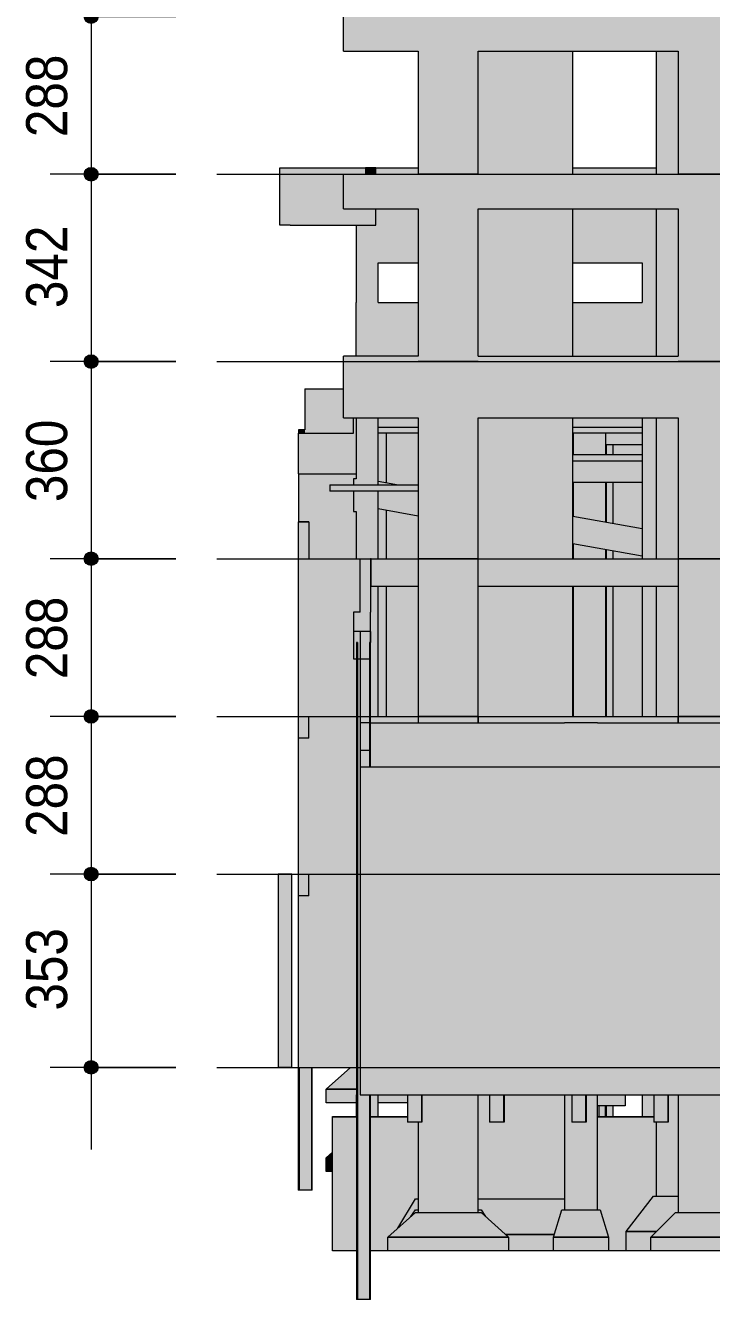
# Model space of a CAD drawing. Header units: centimetres. Extents: x -1475 to 26323, y -1238 to 84208.
# Drawn here: x 12806 to 14059, y 73200 to 75527 of the extents above; entities that cross this region are included whole.
import ezdxf

# ---------------------------------------------------------------- set-up
doc = ezdxf.new("R2010")
doc.units = ezdxf.units.CM
doc.linetypes.add('Centro', pattern=[3.175, 0.635, -0.47625, 1.5875, -0.47625])
for name, color, linetype, lineweight in [('A-ANNO-DIMS', 7, 'Continuous', 9), ('A-ANNO-DIMS-500', 7, 'Continuous', 9), ('A-FLOR', 7, 'Continuous', 9), ('A-FLOR-LEVL', 7, 'Continuous', 9), ('A-WALL', 7, 'Continuous', 9), ('S-BEAM', 7, 'Continuous', 9), ('S-COLS', 7, 'Continuous', 9), ('S-FNDN', 7, 'Continuous', 9)]:
    doc.layers.add(name, color=color, linetype=linetype, lineweight=lineweight)
doc.styles.add('Fira Sans_5', font='', dxfattribs={"width": 0.9, "height": 75})
doc.styles.get('Fira Sans_5').set_extended_font_data('Fira Sans')
doc.dimstyles.new('PED_R80_1_5mm_ACIMA_As_ESQ__R00_6', dxfattribs={"dimscale": 30.48, "dimtxt": 102.298456, "dimasz": 3.28084, "dimexe": 2.46063, "dimexo": 2.46063, "dimgap": 0.492126, "dimtad": 1, "dimdec": 1, "dimrnd": 0.5, "dimdsep": 46, "dimtxsty": 'Fira Sans_5', "dimblk1": 'DOTSMALL', "dimblk2": 'DOTSMALL', "dimsah": 1, "dimcen": 0.09, "dimdle": 4.92126, "dimazin": 0, "dimtfac": 1, "dimtdec": 4, "dimtix": 1, "dimtmove": 0, "dimatfit": 3, "dimfxl": 1, "dimtvp": 1, "dimtolj": 1, "dimtzin": 0, "dimarcsym": 2})

# ---------------------------------------------------------------- blocks, each defined once
blk = doc.blocks.new('PED_SAPATA_RET_R00_2019 - 240 180 39 120 75 30-3265516-CT301 - CORTE ESQ_ DSUP')
at = {"layer": 'S-FNDN', "true_color": 0xc0c0c0}
h = blk.add_hatch(color=9, dxfattribs=at)
h.paths.add_polyline_path([(-1169.6, 73351.5), (-1161.2, 73359), (-1156.2, 73359), (-1156.2, 73364), (-1161.2, 73364), (-1164.6, 73359)], flags=0)
h.paths.add_polyline_path([(-1032.9, 73351.5), (-1041.2, 73364), (-1046.2, 73363.5), (-1046.2, 73359), (-1041.2, 73359)], flags=0)
at = {"layer": 'S-FNDN'}
for p, q in [((-1169.6, 73351.5), (-1161.2, 73364)), ((-1161.2, 73364), (-1156.2, 73364)), ((-1046.2, 73364), (-1041.2, 73364)), ((-1041.2, 73364), (-1032.9, 73351.5))]:
    blk.add_line(p, q, dxfattribs=at)
blk = doc.blocks.new('PED_SAPATA_RET_R00_2019 - 230 150 130 50 70 25-3038521-CT301 - CORTE ESQ_ DSUP')
at = {"layer": 'S-FNDN', "true_color": 0xc0c0c0}
for points in [[(-1312.7, 73459), (-1312.7, 73469.4), (-1324.3, 73459)], [(-1324.3, 73434), (-1312.7, 73434), (-1312.7, 73459), (-1324.3, 73459)]]:
    blk.add_hatch(color=9, dxfattribs=at).paths.add_polyline_path(points, flags=0)
at = {"layer": 'S-FNDN'}
for p, q in [((-1324.3, 73459), (-1312.7, 73469.4)), ((-1312.7, 73459), (-1324.3, 73459)), ((-1324.3, 73459), (-1312.7, 73459)), ((-1324.3, 73434), (-1324.3, 73459)), ((-1312.7, 73434), (-1324.3, 73434))]:
    blk.add_line(p, q, dxfattribs=at)
blk = doc.blocks.new('Estaca W Gerdau - W250X73-3554955-CT301 - CORTE ESQ_ DSUP')
at = {"layer": 'S-FNDN', "true_color": 0xacb7d2}
for points in [[(-1267.2, 73200), (-1267.2, 74400), (-1268.6, 74400), (-1268.6, 73200)], [(-1267, 73200), (-1265.9, 73200), (-1265.9, 74370), (-1267.2, 74370), (-1267.2, 73200)], [(-1265.9, 73200), (-1245.9, 73200), (-1245.9, 73574), (-1262.3, 73574), (-1262.3, 74370), (-1265.9, 74370), (-1265.9, 73289)], [(-1244.8, 73200), (-1244.7, 73200), (-1245, 73574), (-1245.9, 73574), (-1245.9, 73200), (-1245.3, 73200)]]:
    blk.add_hatch(color=9, dxfattribs=at).paths.add_polyline_path(points, flags=0)
h = blk.add_hatch(color=9, dxfattribs=at)
h.paths.add_polyline_path([(-1244.7, 73200), (-1243.2, 73200), (-1243.2, 73574), (-1244.7, 73574), (-1244.7, 73289)], flags=0)
h.paths.add_polyline_path([(-1243.2, 74172), (-1243.3, 74400), (-1244.7, 74400), (-1244.7, 74172), (-1243.3, 74172)], flags=0)
at = {"layer": 'S-FNDN'}
for p, q in [((-1268.6, 74400), (-1268.6, 73200)), ((-1267.2, 74400), (-1268.6, 74400)), ((-1267.2, 74400), (-1267.2, 73200)), ((-1244.7, 74400), (-1244.7, 74172)), ((-1243.2, 74400), (-1244.7, 74400)), ((-1243.2, 74172), (-1243.2, 74400)), ((-1244.7, 73574), (-1244.7, 73200)), ((-1243.2, 73200), (-1243.2, 73574)), ((-1267.2, 73200), (-1268.6, 73200)), ((-1265.9, 73200), (-1267.2, 73200)), ((-1245.9, 73200), (-1265.9, 73200)), ((-1244.7, 73200), (-1245.9, 73200)), ((-1243.2, 73200), (-1244.7, 73200))]:
    blk.add_line(p, q, dxfattribs=at)
blk = doc.blocks.new('Estaca W Gerdau - W250X73-3889854-CT301 - CORTE ESQ_ DSUP')
at = {"layer": 'S-FNDN', "true_color": 0xacb7d2}
for points in [[(-1373.7, 73400), (-1373.7, 73624), (-1374.7, 73624), (-1375.1, 73400)], [(-1373.7, 73400), (-1372.4, 73400), (-1372.6, 73624), (-1373.7, 73624), (-1373.7, 73489.9)], [(-1352.4, 73400), (-1352.4, 73624), (-1372.4, 73624), (-1372.4, 73400)], [(-1351.3, 73400), (-1351.1, 73400), (-1351.4, 73624), (-1352.4, 73624), (-1352.4, 73400), (-1351.8, 73400)], [(-1351.1, 73400), (-1349.7, 73400), (-1349.7, 73624), (-1351.1, 73624), (-1351.1, 73434)]]:
    blk.add_hatch(color=9, dxfattribs=at).paths.add_polyline_path(points, flags=0)
at = {"layer": 'S-FNDN'}
for p, q in [((-1375.1, 74426), (-1375.1, 73400)), ((-1373.7, 73624), (-1373.7, 73400)), ((-1351.1, 73624), (-1351.1, 73400)), ((-1349.7, 73400), (-1349.7, 73624)), ((-1373.7, 73400), (-1375.1, 73400)), ((-1372.4, 73400), (-1373.7, 73400)), ((-1352.4, 73400), (-1372.4, 73400)), ((-1351.1, 73400), (-1352.4, 73400)), ((-1349.7, 73400), (-1351.1, 73400))]:
    blk.add_line(p, q, dxfattribs=at)
blk = doc.blocks.new('Estaca W Gerdau - W250X73-3893006-CT301 - CORTE ESQ_ DSUP')
at = {"layer": 'S-FNDN', "true_color": 0xacb7d2}
h = blk.add_hatch(color=9, dxfattribs=at)
h.paths.add_polyline_path([(-826, 73534), (-800.6, 73534), (-800.6, 73554), (-826, 73554)], flags=0)
h.paths.add_polyline_path([(-800.6, 74265), (-800.6, 74503), (-813.1, 74503), (-813.1, 74265)], flags=0)
h.paths.add_polyline_path([(-813.1, 74553), (-800.6, 74553), (-800.6, 74567), (-813.1, 74569.2), (-813.1, 74557.4)], flags=0)
h.paths.add_polyline_path([(-800.6, 74617.8), (-800.6, 74693), (-813.1, 74693), (-813.1, 74620)], flags=0)
h.paths.add_polyline_path([(-813.1, 74743), (-800.6, 74743), (-800.6, 74761), (-813.1, 74761)], flags=0)
at = {"layer": 'S-FNDN'}
for p, q in [((-812.9, 74761), (-812.9, 74743)), ((-800.6, 74761), (-800.6, 74743)), ((-812.9, 74693), (-812.9, 74620)), ((-800.6, 74693), (-800.6, 74617.8)), ((-812.9, 74569.2), (-812.9, 74553)), ((-800.6, 74567), (-800.6, 74553)), ((-812.9, 74503), (-812.9, 74265)), ((-800.6, 74503), (-800.6, 74265)), ((-826, 73554), (-826, 73533.9)), ((-813.7, 73533.9), (-813.7, 73554)), ((-812.9, 73554), (-812.9, 73533.9)), ((-800.6, 73554), (-800.6, 73533.9))]:
    blk.add_line(p, q, dxfattribs=at)
blk = doc.blocks.new('Estaca W Gerdau - W250X73-V14-CT301 - CORTE ESQ_ DSUP')
at = {"layer": 'S-FNDN', "true_color": 0xacb7d2}
for points in [[(-725.8, 73524), (-700.4, 73524), (-700.4, 73574), (-725.8, 73574), (-725.8, 73533.9)], [(-699.5, 73524), (-699.5, 73574), (-700.4, 73574), (-700.4, 73524)]]:
    blk.add_hatch(color=9, dxfattribs=at).paths.add_polyline_path(points, flags=0)
at = {"layer": 'S-FNDN'}
for p, q in [((-725.8, 73574), (-725.8, 73524)), ((-700.4, 73574), (-700.4, 73524)), ((-700.4, 73574), (-700.4, 73524)), ((-699.5, 73574), (-699.5, 73524)), ((-699.5, 73524), (-699.5, 73574)), ((-700.4, 73524), (-725.8, 73524)), ((-699.5, 73524), (-700.4, 73524)), ((-700.4, 73524), (-700.4, 73524)), ((-699.5, 73524), (-699.5, 73524))]:
    blk.add_line(p, q, dxfattribs=at)
blk = doc.blocks.new('Estaca W Gerdau - W250X73-V12-CT301 - CORTE ESQ_ DSUP')
at = {"layer": 'S-FNDN', "true_color": 0xacb7d2}
for points in [[(-100.8, 73524), (-100.8, 73574), (-126.2, 73574), (-126.2, 73524)], [(-99.9, 73524), (-99.9, 73574), (-100.8, 73574), (-100.8, 73524)], [(-100.8, 73524), (-100.8, 73524), (-100.8, 73574)], [(-99.9, 73524), (-99.9, 73524), (-99.9, 73574)]]:
    blk.add_hatch(color=9, dxfattribs=at).paths.add_polyline_path(points, flags=0)
at = {"layer": 'S-FNDN'}
for p, q in [((-126.2, 73574), (-126.2, 73524)), ((-100.8, 73574), (-100.8, 73524)), ((-100.8, 73574), (-100.8, 73524)), ((-99.9, 73574), (-99.9, 73524)), ((-99.9, 73524), (-99.9, 73574)), ((-100.8, 73524), (-126.2, 73524)), ((-99.9, 73524), (-100.8, 73524)), ((-100.8, 73524), (-100.8, 73524)), ((-99.9, 73524), (-99.9, 73524))]:
    blk.add_line(p, q, dxfattribs=at)
blk = doc.blocks.new('Estaca W Gerdau - W250X73-V13-CT301 - CORTE ESQ_ DSUP')
at = {"layer": 'S-FNDN', "true_color": 0xacb7d2}
for points in [[(-561.2, 73524), (-550.5, 73524), (-550.5, 73574), (-575.9, 73574), (-575.9, 73524)], [(-549.6, 73524), (-549.6, 73574), (-550.5, 73574), (-550.5, 73524)], [(-550.5, 73524), (-550.5, 73524), (-550.5, 73574)]]:
    blk.add_hatch(color=9, dxfattribs=at).paths.add_polyline_path(points, flags=0)
at = {"layer": 'S-FNDN'}
for p, q in [((-575.9, 73574), (-575.9, 73524)), ((-550.5, 73574), (-550.5, 73524)), ((-550.5, 73574), (-550.5, 73524)), ((-549.6, 73574), (-549.6, 73524)), ((-549.6, 73524), (-549.6, 73574)), ((-550.5, 73524), (-575.9, 73524)), ((-549.6, 73524), (-550.5, 73524)), ((-550.5, 73524), (-550.5, 73524)), ((-549.6, 73524), (-549.6, 73524))]:
    blk.add_line(p, q, dxfattribs=at)
blk = doc.blocks.new('DIMBLOCK439-CT301 - CORTE ESQ_ DSUP')
at = {"layer": 'A-ANNO-DIMS-500', "true_color": 0x000032}
h = blk.add_hatch(color=178, dxfattribs=at)
edge = h.paths.add_edge_path(flags=0)
edge.add_arc((12926.4, 75543), 12.5, 0, 360)
h = blk.add_hatch(color=178, dxfattribs=at)
edge = h.paths.add_edge_path(flags=0)
edge.add_arc((12926.4, 75255), 12.5, 0, 360)
at = {"layer": 'A-ANNO-DIMS-500', "color": 178, "true_color": 0x000032}
for p, q in [((13080.8, 75543), (12851.4, 75543)), ((12926.4, 75543), (12926.4, 75255)), ((12926.4, 75543), (13080.8, 75543)), ((13080.8, 75255), (12851.4, 75255)), ((12926.4, 75255), (13080.8, 75255))]:
    blk.add_line(p, q, dxfattribs=at)
for centre in [(12926.4, 75543), (12926.4, 75255)]:
    blk.add_circle(centre, 12.5, dxfattribs=at)
at = {"layer": 'A-ANNO-DIMS-500', "color": 0, "insert": (12807.6, 75322.9), "char_height": 75, "width": 182.563, "attachment_point": 1, "rotation": 90, "line_spacing_factor": 1.049215, "style": 'Fira Sans_5'}
blk.add_mtext('288', dxfattribs=at)
blk = doc.blocks.new('_DotSmall')
at = {"color": 0, "linetype": 'ByBlock', "const_width": 0.5}
blk.add_lwpolyline([(-0.0625, 0, 1), (0.0625, 0, 1)], format="xyb", close=True, dxfattribs=at)
blk = doc.blocks.new('DIMBLOCK440-CT301 - CORTE ESQ_ DSUP')
at = {"layer": 'A-ANNO-DIMS-500', "true_color": 0x000032}
h = blk.add_hatch(color=178, dxfattribs=at)
edge = h.paths.add_edge_path(flags=0)
edge.add_arc((12926.4, 75255), 12.5, 0, 360)
h = blk.add_hatch(color=178, dxfattribs=at)
edge = h.paths.add_edge_path(flags=0)
edge.add_arc((12926.4, 74913), 12.5, 0, 360)
at = {"layer": 'A-ANNO-DIMS-500', "color": 178, "true_color": 0x000032}
for p, q in [((13080.8, 75255), (12851.4, 75255)), ((12926.4, 75255), (12926.4, 74913)), ((12926.4, 75255), (13080.8, 75255)), ((13080.8, 74913), (12851.4, 74913)), ((12926.4, 74913), (13080.8, 74913))]:
    blk.add_line(p, q, dxfattribs=at)
for centre in [(12926.4, 75255), (12926.4, 74913)]:
    blk.add_circle(centre, 12.5, dxfattribs=at)
at = {"layer": 'A-ANNO-DIMS-500', "color": 0, "insert": (12807.6, 75010.6), "char_height": 75, "width": 176.268, "attachment_point": 1, "rotation": 90, "line_spacing_factor": 1.049215, "style": 'Fira Sans_5'}
blk.add_mtext('342', dxfattribs=at)
blk = doc.blocks.new('DIMBLOCK441-CT301 - CORTE ESQ_ DSUP')
at = {"layer": 'A-ANNO-DIMS-500', "true_color": 0x000032}
h = blk.add_hatch(color=178, dxfattribs=at)
edge = h.paths.add_edge_path(flags=0)
edge.add_arc((12926.4, 74913), 12.5, 0, 360)
h = blk.add_hatch(color=178, dxfattribs=at)
edge = h.paths.add_edge_path(flags=0)
edge.add_arc((12926.4, 74553), 12.5, 0, 360)
at = {"layer": 'A-ANNO-DIMS-500', "color": 178, "true_color": 0x000032}
for p, q in [((13080.8, 74913), (12851.4, 74913)), ((12926.4, 74913), (12926.4, 74553)), ((12926.4, 74913), (13080.8, 74913)), ((13080.8, 74553), (12851.4, 74553)), ((12926.4, 74553), (13080.8, 74553))]:
    blk.add_line(p, q, dxfattribs=at)
for centre in [(12926.4, 74913), (12926.4, 74553)]:
    blk.add_circle(centre, 12.5, dxfattribs=at)
at = {"layer": 'A-ANNO-DIMS-500', "color": 0, "insert": (12807.6, 74656.3), "char_height": 75, "width": 184.137, "attachment_point": 1, "rotation": 90, "line_spacing_factor": 1.049215, "style": 'Fira Sans_5'}
blk.add_mtext('360', dxfattribs=at)
blk = doc.blocks.new('DIMBLOCK442-CT301 - CORTE ESQ_ DSUP')
at = {"layer": 'A-ANNO-DIMS-500', "true_color": 0x000032}
h = blk.add_hatch(color=178, dxfattribs=at)
edge = h.paths.add_edge_path(flags=0)
edge.add_arc((12926.4, 74553), 12.5, 0, 360)
h = blk.add_hatch(color=178, dxfattribs=at)
edge = h.paths.add_edge_path(flags=0)
edge.add_arc((12926.4, 74265), 12.5, 0, 360)
at = {"layer": 'A-ANNO-DIMS-500', "color": 178, "true_color": 0x000032}
for p, q in [((13080.8, 74553), (12851.4, 74553)), ((12926.4, 74553), (12926.4, 74265)), ((12926.4, 74553), (13080.8, 74553)), ((13080.8, 74265), (12851.4, 74265)), ((12926.4, 74265), (13080.8, 74265))]:
    blk.add_line(p, q, dxfattribs=at)
for centre in [(12926.4, 74553), (12926.4, 74265)]:
    blk.add_circle(centre, 12.5, dxfattribs=at)
at = {"layer": 'A-ANNO-DIMS-500', "color": 0, "insert": (12807.6, 74332.9), "char_height": 75, "width": 182.563, "attachment_point": 1, "rotation": 90, "line_spacing_factor": 1.049215, "style": 'Fira Sans_5'}
blk.add_mtext('288', dxfattribs=at)
blk = doc.blocks.new('DIMBLOCK443-CT301 - CORTE ESQ_ DSUP')
at = {"layer": 'A-ANNO-DIMS-500', "true_color": 0x000032}
h = blk.add_hatch(color=178, dxfattribs=at)
edge = h.paths.add_edge_path(flags=0)
edge.add_arc((12926.4, 74265), 12.5, 0, 360)
h = blk.add_hatch(color=178, dxfattribs=at)
edge = h.paths.add_edge_path(flags=0)
edge.add_arc((12926.4, 73977), 12.5, 0, 360)
at = {"layer": 'A-ANNO-DIMS-500', "color": 178, "true_color": 0x000032}
for p, q in [((13080.8, 74265), (12851.4, 74265)), ((12926.4, 74265), (12926.4, 73977)), ((12926.4, 74265), (13080.8, 74265)), ((13080.8, 73977), (12851.4, 73977)), ((12926.4, 73977), (13080.8, 73977))]:
    blk.add_line(p, q, dxfattribs=at)
for centre in [(12926.4, 74265), (12926.4, 73977)]:
    blk.add_circle(centre, 12.5, dxfattribs=at)
at = {"layer": 'A-ANNO-DIMS-500', "color": 0, "insert": (12807.6, 74044.9), "char_height": 75, "width": 182.563, "attachment_point": 1, "rotation": 90, "line_spacing_factor": 1.049215, "style": 'Fira Sans_5'}
blk.add_mtext('288', dxfattribs=at)
blk = doc.blocks.new('DIMBLOCK444-CT301 - CORTE ESQ_ DSUP')
at = {"layer": 'A-ANNO-DIMS-500', "true_color": 0x000032}
h = blk.add_hatch(color=178, dxfattribs=at)
edge = h.paths.add_edge_path(flags=0)
edge.add_arc((12926.4, 73977), 12.5, 0, 360)
h = blk.add_hatch(color=178, dxfattribs=at)
edge = h.paths.add_edge_path(flags=0)
edge.add_arc((12926.4, 73624), 12.5, 0, 360)
at = {"layer": 'A-ANNO-DIMS-500', "color": 178, "true_color": 0x000032}
for p, q in [((13080.8, 73977), (12851.4, 73977)), ((12926.4, 73977), (12926.4, 73474)), ((12926.4, 73977), (13080.8, 73977)), ((13080.8, 73624), (12851.4, 73624)), ((12926.4, 73624), (13080.8, 73624))]:
    blk.add_line(p, q, dxfattribs=at)
for centre in [(12926.4, 73977), (12926.4, 73624)]:
    blk.add_circle(centre, 12.5, dxfattribs=at)
at = {"layer": 'A-ANNO-DIMS-500', "color": 0, "insert": (12807.6, 73727.7), "char_height": 75, "width": 174.694, "attachment_point": 1, "rotation": 90, "line_spacing_factor": 1.049215, "style": 'Fira Sans_5'}
blk.add_mtext('353', dxfattribs=at)

msp = doc.modelspace()

# ---------------------------------------------------------------- hatches: boundary and pattern name
at = {"layer": 'A-FLOR', "true_color": 0xc0c0c0}
for points in [[(13806, 74731), (13932.5, 74731), (13932.5, 74743), (13806, 74743), (13806, 74733.33)], [(13405.5, 74676), (13523.5, 74676), (13523.5, 74688), (13362.5, 74688), (13362.5, 74676), (13381.72, 74676)]]:
    msp.add_hatch(color=9, dxfattribs=at).paths.add_polyline_path(points, flags=0)
at = {"layer": 'A-WALL', "true_color": 0xc0c0c0}
h = msp.add_hatch(color=9, dxfattribs=at)
h.paths.add_polyline_path([(13465.5, 74265), (13523.5, 74265), (13523.5, 74503), (13465.5, 74503), (13465.5, 74338.78)], flags=0)
h.paths.add_polyline_path([(13523.5, 74553), (13523.5, 74630.75), (13465.5, 74641.15), (13465.5, 74553)], flags=0)
h.paths.add_polyline_path([(13523.5, 74688), (13523.5, 74783), (13465.5, 74783), (13465.5, 74691.95), (13487.52, 74688)], flags=0)
h = msp.add_hatch(color=9, dxfattribs=at)
h.paths.add_polyline_path([(14118.5, 74265), (14126, 74265), (14126, 74266.5), (14153.77, 74272.06), (14153.77, 74503), (14118.5, 74503), (14118.5, 74408.5)], flags=0)
h.paths.add_polyline_path([(13932.5, 74265), (13932.5, 74503), (13879.17, 74503), (13879.17, 74265), (13909.41, 74265)], flags=0)
h.paths.add_polyline_path([(13806, 74265), (13806.61, 74265), (13806.61, 74503), (13806, 74503), (13806, 74267.97)], flags=0)
h.paths.add_polyline_path([(14179.17, 74277.14), (14218.5, 74285), (14218.5, 74503), (14179.17, 74503), (14179.17, 74286.5)], flags=0)
h.paths.add_polyline_path([(13909.41, 74553), (13932.5, 74553), (13932.5, 74557.42), (13879.17, 74566.98), (13879.17, 74553)], flags=0)
h.paths.add_polyline_path([(13806, 74553), (13806.61, 74553), (13806.61, 74579.99), (13806, 74580.1), (13806, 74553.51)], flags=0)
h.paths.add_polyline_path([(14218.5, 74556.93), (14218.5, 74761), (14179.17, 74761), (14179.17, 74563.99), (14191.7, 74561.74)], flags=0)
h.paths.add_polyline_path([(14153.77, 74568.54), (14153.77, 74761), (14118.5, 74761), (14118.5, 74574.86)], flags=0)
h.paths.add_polyline_path([(13932.5, 74608.21), (13932.5, 74693), (13879.17, 74693), (13879.17, 74617.78), (13909.41, 74612.36)], flags=0)
h.paths.add_polyline_path([(13806.61, 74630.79), (13806.61, 74693), (13806, 74693), (13806, 74630.9)], flags=0)
h.paths.add_polyline_path([(13879.17, 74743), (13932.5, 74743), (13932.5, 74761), (13879.17, 74761)], flags=0)
h.paths.add_polyline_path([(13806.61, 74743), (13806.61, 74761), (13806, 74761), (13806, 74743)], flags=0)
for points in [[(13307.31, 74553), (13323.82, 74553), (13323.82, 74620), (13304.82, 74620), (13304.82, 74553)], [(13307.31, 73624), (13323.82, 73624), (13323.82, 74455), (13304.82, 74455), (13305.07, 73624)], [(13344.82, 73624), (13411.12, 73624), (13411.12, 74370), (13405.55, 74370), (13405.55, 74455), (13323.82, 74455), (13323.82, 73624)], [(13417.5, 74172), (13435.1, 74172), (13435.1, 74400), (13436.5, 74400), (13436.5, 74420), (13417.5, 74420), (13417.5, 74224.77)], [(13417.5, 73624), (14093.76, 73624), (14093.76, 73977), (14118.76, 73977), (14118.76, 73624), (14721.25, 73624), (14721.25, 74172), (13417.5, 74172), (13417.5, 73673.6)]]:
    msp.add_hatch(color=9, dxfattribs=at).paths.add_polyline_path(points, flags=0)
at = {"layer": 'S-BEAM', "true_color": 0xc0c0c0}
for points in [[(13387.5, 75480.01), (13523.5, 75480.01), (13523.5, 75543.01), (13387.5, 75543.01)], [(13958.5, 75480.01), (13998.5, 75480.01), (13998.5, 75543.01), (13633.5, 75543.01), (13633.5, 75480.01), (13909.41, 75480.01)], [(13289.97, 75162.01), (13289.97, 75267), (13270.97, 75267), (13270.97, 75162.01)], [(13427.5, 75162.01), (13446.5, 75162.01), (13446.5, 75192), (13387.5, 75192), (13387.5, 75255.01), (13427.5, 75255.01), (13427.5, 75267), (13289.97, 75267), (13289.97, 75162.01), (13410.5, 75162.01)], [(13523.5, 75192), (13523.5, 75255.01), (13387.5, 75255.01), (13387.5, 75192), (13450.5, 75192)], [(13427.5, 75255.01), (13446.5, 75255.01), (13446.5, 75267), (13427.5, 75267)], [(13664.3, 75192), (13998.5, 75192), (13998.5, 75255.01), (13633.5, 75255.01), (13633.5, 75192)], [(13523.5, 74810), (13523.5, 74923), (13387.5, 74923), (13387.5, 74810), (13523.19, 74810)], [(13958.5, 74810), (13998.5, 74810), (13998.5, 74923), (13633.5, 74923), (13633.5, 74810), (13909.41, 74810)], [(13316.82, 74782), (13405.5, 74782), (13405.5, 74810), (13387.5, 74810), (13387.5, 74863), (13316.82, 74863), (13316.82, 74788)], [(13450.5, 74793), (13523.5, 74793), (13523.19, 74810), (13450.5, 74810), (13450.5, 74808)], [(13932.5, 74793), (13932.5, 74810), (13806, 74810), (13806, 74793), (13909.41, 74793)], [(13316.82, 74782), (13316.82, 74788), (13304.82, 74788), (13304.82, 74782), (13315.87, 74782)], [(13304.82, 74708), (13405.5, 74708), (13405.5, 74782), (13304.82, 74782)], [(13909.41, 74693), (13932.5, 74693), (13932.5, 74731), (13806, 74731), (13806, 74693)], [(13323.82, 74553), (13410.5, 74553), (13410.5, 74639), (13405.5, 74639), (13405.5, 74676), (13362.5, 74676), (13362.5, 74688), (13405.5, 74688), (13405.5, 74699), (13410.5, 74699), (13410.5, 74708), (13304.82, 74708), (13304.82, 74620), (13323.82, 74620), (13323.82, 74592.22)], [(13932.5, 74557.42), (13932.5, 74608.21), (13806, 74630.9), (13806, 74580.1), (13909.41, 74561.56)], [(13307.31, 74455), (13323.82, 74455), (13323.82, 74553), (13304.82, 74553), (13304.82, 74455)], [(13405.55, 74455), (13417.5, 74455), (13417.5, 74553), (13323.82, 74553), (13323.82, 74455), (13344.82, 74455)], [(13436.5, 74455), (13436.5, 74553), (13417.5, 74553), (13417.5, 74455)], [(13523.5, 74503), (13523.5, 74553), (13437.77, 74553), (13437.77, 74503), (13515.78, 74503)], [(13958.5, 74503), (13998.5, 74503), (13998.5, 74553), (13633.5, 74553), (13633.5, 74503), (13925.17, 74503)], [(13417.5, 74420), (13436.55, 74420), (13436.5, 74455), (13405.55, 74455), (13405.55, 74420)], [(13436.55, 74253), (13523.5, 74253), (13523.5, 74265), (13436.52, 74265), (13436.52, 74253)], [(13791, 74172), (13791, 74253), (13436.55, 74253), (13436.55, 74172), (13721.21, 74172)], [(13851, 74253), (13998.5, 74253), (13998.5, 74265), (13633.5, 74265), (13633.5, 74253), (13806, 74253)], [(13851, 74172), (14272.5, 74172), (14272.5, 74253), (13851, 74253), (13851, 74224.77)], [(14662.2, 73574), (14720.72, 73574), (14720.72, 73624), (13417.5, 73624), (13417.5, 73574), (14474, 73574)]]:
    msp.add_hatch(color=9, dxfattribs=at).paths.add_polyline_path(points, flags=0)
h = msp.add_hatch(color=9, dxfattribs=at)
h.paths.add_polyline_path([(13958.5, 75255.01), (13958.5, 75267), (13806, 75267), (13806, 75255.01), (13945.28, 75255.01)], flags=0)
h.paths.add_polyline_path([(13523.5, 75255.01), (13523.5, 75267), (13446.5, 75267), (13446.5, 75255.01), (13455.47, 75255.01)], flags=0)
h = msp.add_hatch(color=9, dxfattribs=at)
h.paths.add_polyline_path([(13932.5, 75093.01), (13932.5, 75192), (13806, 75192), (13806, 75093.01), (13909.41, 75093.01)], flags=0)
h.paths.add_polyline_path([(13450.5, 75093.01), (13523.5, 75093.01), (13523.5, 75192), (13450.5, 75192)], flags=0)
h = msp.add_hatch(color=9, dxfattribs=at)
h.paths.add_polyline_path([(13410.5, 74923), (13523.5, 74923), (13523.5, 75021), (13410.5, 75021), (13410.5, 74959.67)], flags=0)
h.paths.add_polyline_path([(13935.74, 74923), (13958.5, 74923), (13958.5, 75021), (13806, 75021), (13806, 74923), (13932.5, 74923)], flags=0)
h.paths.add_polyline_path([(14429.5, 74923), (14429.5, 75021), (14291.5, 75021), (14291.5, 74923), (14386.72, 74923)], flags=0)
h.paths.add_polyline_path([(14118.5, 74923), (14266.5, 74923), (14266.5, 75021), (14118.5, 75021), (14118.5, 74959.67)], flags=0)
h = msp.add_hatch(color=9, dxfattribs=at)
h.paths.add_polyline_path([(13909.41, 74783), (13932.5, 74783), (13932.5, 74793), (13806, 74793), (13806, 74783), (13880.92, 74783)], flags=0)
h.paths.add_polyline_path([(13450.5, 74783), (13523.5, 74783), (13523.5, 74793), (13450.5, 74793)], flags=0)
h = msp.add_hatch(color=9, dxfattribs=at)
h.paths.add_polyline_path([(13806.61, 74761), (13806.61, 74783), (13806, 74783), (13806, 74761)], flags=0)
h.paths.add_polyline_path([(13866.61, 74761), (13932.5, 74761), (13932.5, 74783), (13866.61, 74783), (13866.61, 74775.95)], flags=0)
h.paths.add_polyline_path([(14218.5, 74761), (14218.5, 74783), (14118.5, 74783), (14118.5, 74761), (14179.17, 74761)], flags=0)
h = msp.add_hatch(color=9, dxfattribs=at)
h.paths.add_polyline_path([(13405.5, 74639), (13410.5, 74639), (13410.5, 74676), (13405.5, 74676), (13405.5, 74649)], flags=0)
h.paths.add_polyline_path([(13410.5, 74688), (13410.5, 74699), (13405.5, 74699), (13405.5, 74688)], flags=0)
h = msp.add_hatch(color=9, dxfattribs=at)
h.paths.add_polyline_path([(13523.5, 74630.75), (13523.5, 74676), (13450.5, 74676), (13450.5, 74643.84), (13477.48, 74639)], flags=0)
h.paths.add_polyline_path([(13450.5, 74688), (13487.52, 74688), (13450.5, 74694.64)], flags=0)
h = msp.add_hatch(color=9, dxfattribs=at)
h.paths.add_polyline_path([(13417.5, 74370), (13417.5, 74420), (13405.55, 74420), (13405.55, 74370), (13411.12, 74370), (13411.12, 74400), (13412.54, 74400), (13412.54, 74370), (13413.81, 74370)], flags=0)
h.paths.add_polyline_path([(13436.52, 74370), (13436.55, 74370), (13436.52, 74400)], flags=0)
at = {"layer": 'S-COLS', "true_color": 0xc0c0c0}
for points in [[(13533.01, 75255.01), (13633.5, 75255.01), (13633.5, 75543.01), (13523.5, 75543.01), (13523.5, 75255.01)], [(13998.5, 75255.01), (14118.5, 75255.01), (14118.5, 75543.01), (13998.5, 75543.01), (13998.5, 75327.12)], [(13806, 75255.01), (13806, 75480.01), (13633.5, 75480.01), (13633.5, 75255.01)], [(13958.5, 75255.01), (13998.5, 75255.01), (13998.5, 75480.01), (13958.5, 75480.01), (13958.5, 75327.12)], [(13523.5, 74913), (13633.5, 74913), (13633.5, 75255.01), (13523.5, 75255.01), (13523.5, 74913.87)], [(13998.5, 74913), (14118.5, 74913), (14118.5, 75255.01), (13998.5, 75255.01), (13998.5, 74923)], [(13410.5, 75021), (13450.5, 75021), (13450.5, 75192), (13446.5, 75192), (13446.5, 75162.01), (13410.5, 75162.01)], [(13721.21, 74923), (13806, 74923), (13806, 75192), (13633.5, 75192), (13633.5, 74923)], [(13958.5, 75021), (13958.5, 75192), (13932.5, 75192), (13932.5, 75021)], [(13958.5, 74923), (13998.5, 74923), (13998.5, 75192), (13958.5, 75192), (13958.5, 74926.33)], [(13633.5, 74553), (13633.5, 74913), (13523.5, 74913), (13523.5, 74553), (13533.01, 74553)], [(14097.6, 74553), (14118.5, 74553), (14118.5, 74913), (13998.5, 74913), (13998.5, 74553)], [(13633.5, 74553), (13806, 74553), (13806, 74810), (13633.5, 74810), (13633.5, 74592.22)], [(13958.5, 74553), (13958.5, 74810), (13932.5, 74810), (13932.5, 74553)], [(13958.5, 74553), (13998.5, 74553), (13998.5, 74810), (13958.5, 74810), (13958.5, 74571.1)], [(13450.5, 74265), (13450.5, 74503), (13437.77, 74503), (13437.77, 74553), (13436.5, 74553), (13436.52, 74265)], [(13533.01, 74265), (13633.5, 74265), (13633.5, 74553), (13523.5, 74553), (13523.5, 74265)], [(14097.6, 74265), (14118.5, 74265), (14118.5, 74553), (13998.5, 74553), (13998.5, 74265)], [(13450.5, 74265), (13465.5, 74265), (13465.5, 74503), (13450.5, 74503), (13450.5, 74330.97)], [(13806, 74265), (13806, 74503), (13633.5, 74503), (13633.5, 74265), (13721.21, 74265)], [(13866.61, 74265), (13866.61, 74503), (13806.61, 74503), (13806.61, 74265)], [(13958.5, 74265), (13958.5, 74503), (13932.5, 74503), (13932.5, 74265)], [(13998.5, 74265), (13998.5, 74503), (13958.5, 74503), (13958.5, 74265)], [(13633.5, 74253), (13633.5, 74265), (13523.5, 74265), (13523.5, 74253), (13612.21, 74253)], [(13293, 73624), (13293, 73977), (13268, 73977), (13268, 73624)], [(13633.5, 73359), (13633.5, 73574), (13530.6, 73574), (13530.55, 73524), (13523.5, 73524), (13523.5, 73359), (13533.01, 73359)], [(13791, 73384), (13791, 73574), (13680.47, 73574), (13680.41, 73524), (13654.14, 73524), (13654.14, 73574), (13633.5, 73574), (13633.5, 73384)], [(13953.96, 73534), (13953.96, 73574), (13932.5, 73574), (13932.5, 73534)], [(13998.5, 73389), (13998.5, 73574), (13980.29, 73574), (13980.23, 73524), (13958.5, 73524), (13958.5, 73389)]]:
    msp.add_hatch(color=9, dxfattribs=at).paths.add_polyline_path(points, flags=0)
h = msp.add_hatch(color=9, dxfattribs=at)
h.paths.add_polyline_path([(13450.5, 74553), (13465.5, 74553), (13465.5, 74641.15), (13450.5, 74643.84), (13450.5, 74587.52)], flags=0)
h.paths.add_polyline_path([(13465.5, 74691.95), (13465.5, 74783), (13450.5, 74783), (13450.5, 74694.64)], flags=0)
h.paths.add_polyline_path([(13408.04, 74708), (13410.5, 74708), (13410.5, 74810), (13405.5, 74810), (13405.5, 74708)], flags=0)
h = msp.add_hatch(color=9, dxfattribs=at)
h.paths.add_polyline_path([(13436.5, 74553), (13450.5, 74553), (13450.5, 74676), (13410.5, 74676), (13410.5, 74553), (13431.82, 74553)], flags=0)
h.paths.add_polyline_path([(13450.5, 74688), (13450.5, 74810), (13410.5, 74810), (13410.5, 74688), (13413.52, 74688)], flags=0)
h = msp.add_hatch(color=9, dxfattribs=at)
h.paths.add_polyline_path([(13866.61, 74553), (13866.61, 74569.23), (13806.61, 74579.99), (13806.61, 74553)], flags=0)
h.paths.add_polyline_path([(13866.61, 74620.03), (13866.61, 74693), (13806.61, 74693), (13806.61, 74630.79), (13848.26, 74623.32)], flags=0)
h.paths.add_polyline_path([(13866.61, 74743), (13866.61, 74783), (13806.61, 74783), (13806.61, 74743), (13817.04, 74743)], flags=0)
h = msp.add_hatch(color=9, dxfattribs=at)
h.paths.add_polyline_path([(13806, 73364), (13851, 73364), (13851, 73574), (13830.39, 73574), (13830.34, 73524), (13804.06, 73524), (13804.06, 73574), (13791, 73574), (13791, 73364)], flags=0)
h.paths.add_polyline_path([(13815.31, 74172), (13851, 74172), (13851, 74253), (13791, 74253), (13791, 74172)], flags=0)
h = msp.add_hatch(color=9, dxfattribs=at)
h.paths.add_polyline_path([(14027, 73359), (14118.5, 73359), (14118.02, 73524), (14103.85, 73524), (14103.85, 73574), (13998.5, 73574), (13998.5, 73359)], flags=0)
h.paths.add_polyline_path([(14021.73, 74253), (14118.5, 74253), (14118.5, 74265), (13998.5, 74265), (13998.5, 74253)], flags=0)
h = msp.add_hatch(color=9, dxfattribs=at)
h.paths.add_polyline_path([(13440.5, 73534), (13450.5, 73534), (13450.5, 73574), (13436.52, 73574), (13436.52, 73534), (13438.91, 73534)], flags=0)
h.paths.add_polyline_path([(13410.5, 73534), (13411.12, 73534), (13411.12, 73624), (13410.5, 73624), (13410.5, 73574)], flags=0)
at = {"layer": 'S-FNDN', "true_color": 0xc0c0c0}
for points in [[(13405.78, 73584), (13410.5, 73584), (13410.5, 73624), (13399.95, 73624), (13355.5, 73584), (13367, 73584)], [(13853.77, 73554), (13901.61, 73554), (13901.61, 73574), (13851, 73574), (13851, 73554)], [(13953.96, 73533.9), (13953.96, 73534), (13932.5, 73533.9)], [(13771, 73314), (13871, 73314), (13856, 73364), (13786, 73364), (13772.5, 73319)], [(13468.5, 73314), (13688.5, 73314), (13638.5, 73359), (13518.5, 73359), (13479.75, 73324.13)], [(13958.5, 73314), (14168.5, 73314), (14123.5, 73359), (13993.5, 73359), (13948.5, 73314)], [(13771, 73289), (13771, 73314), (13772.5, 73319), (13682.95, 73319), (13688.5, 73314), (13688.5, 73289)], [(13523.5, 73289), (13688.5, 73289), (13688.5, 73314), (13468.5, 73314), (13468.5, 73289), (13479.75, 73289)], [(13849.75, 73289), (13871, 73289), (13871, 73314), (13771, 73314), (13771, 73289), (13806, 73289)], [(14027, 73289), (14168.5, 73289), (14168.5, 73314), (13948.5, 73314), (13948.5, 73289), (13998.5, 73289)]]:
    msp.add_hatch(color=9, dxfattribs=at).paths.add_polyline_path(points, flags=0)
h = msp.add_hatch(color=9, dxfattribs=at)
h.paths.add_polyline_path([(13367, 73559), (13410.5, 73559), (13410.5, 73584), (13355.5, 73584), (13355.5, 73559)], flags=0)
h.paths.add_polyline_path([(13504.27, 73559), (13504.27, 73574), (13450.5, 73574), (13450.5, 73559)], flags=0)
h = msp.add_hatch(color=9, dxfattribs=at)
h.paths.add_polyline_path([(13367, 73289), (13411.12, 73289), (13411.12, 73533.9), (13367, 73533.9), (13367, 73359)], flags=0)
h.paths.add_polyline_path([(13436.52, 73289), (13468.5, 73289), (13468.5, 73314), (13486.34, 73330.06), (13518.5, 73384), (13523.5, 73384), (13523.5, 73524), (13504.27, 73524), (13504.27, 73533.9), (13436.52, 73533.9), (13436.52, 73314)], flags=0)
h.paths.add_polyline_path([(13903.5, 73289), (13903.5, 73324), (13953.5, 73389), (13958.5, 73389), (13958.5, 73524), (13953.96, 73524), (13953.96, 73533.9), (13851, 73533.9), (13851, 73364), (13856, 73364), (13871, 73314), (13871, 73289)], flags=0)
h = msp.add_hatch(color=9, dxfattribs=at)
h.paths.add_polyline_path([(13903.5, 73324), (13958.5, 73324), (13993.5, 73359), (13998.5, 73359), (13998.5, 73389), (13953.5, 73389), (13909.41, 73331.68)], flags=0)
h.paths.add_polyline_path([(14173.5, 73324), (14123.5, 73389), (14118.5, 73389), (14118.5, 73359), (14123.5, 73359), (14158.5, 73324), (14168.5, 73324)], flags=0)
h = msp.add_hatch(color=9, dxfattribs=at)
h.paths.add_polyline_path([(13771, 73319), (13772.5, 73319), (13786, 73364), (13791, 73364), (13791, 73384), (13633.5, 73384), (13633.5, 73364), (13638.5, 73364), (13646.84, 73351.5), (13682.95, 73319), (13688.5, 73319)], flags=0)
h.paths.add_polyline_path([(13486.34, 73330.06), (13510.17, 73351.5), (13518.5, 73364), (13523.5, 73364), (13523.5, 73384), (13518.5, 73384), (13488.5, 73333.68)], flags=0)
h = msp.add_hatch(color=9, dxfattribs=at)
h.paths.add_polyline_path([(13948.5, 73289), (13948.5, 73314), (13958.5, 73324), (13903.5, 73324), (13903.5, 73289), (13909.41, 73289)], flags=0)
h.paths.add_polyline_path([(14168.5, 73289), (14173.5, 73289), (14173.5, 73324), (14158.5, 73324), (14168.5, 73314)], flags=0)

# ---------------------------------------------------------------- linework, layer by layer
at = {"layer": 'A-FLOR'}
for p, q in [((13806, 74743), (13932.5, 74743)), ((13932.5, 74731), (13806, 74731)), ((13362.5, 74688), (13523.5, 74688)), ((13362.5, 74688), (13362.5, 74676)), ((13523.5, 74676), (13362.5, 74676))]:
    msp.add_line(p, q, dxfattribs=at)
at = {"layer": 'A-FLOR-LEVL', "linetype": 'Centro'}
for p, q in [((13155.75, 75255.01), (16954.35, 75255.01)), ((13155.75, 74913), (16954.35, 74913)), ((13155.75, 74553), (17924.57, 74553)), ((13155.75, 74265), (17924.57, 74265)), ((13155.75, 73977), (17924.57, 73977)), ((13155.75, 73624), (17924.57, 73624))]:
    msp.add_line(p, q, dxfattribs=at)
at = {"layer": 'A-WALL'}
for p, q in [((13304.82, 74553), (13304.82, 74620)), ((13323.82, 74620), (13304.82, 74620)), ((13323.82, 74620), (13323.82, 74553)), ((13304.82, 74426), (13304.82, 74455)), ((13436.5, 74420), (13417.5, 74420)), ((13417.5, 74420), (13417.5, 73624)), ((13436.5, 74420), (13436.5, 74400)), ((14845.68, 74172), (13417.5, 74172)), ((13304.82, 73624), (13411.12, 73624))]:
    msp.add_line(p, q, dxfattribs=at)
at = {"layer": 'S-BEAM'}
for p, q in [((13387.5, 75480.01), (13387.5, 75543.01)), ((13387.5, 75480.01), (13523.5, 75480.01)), ((13633.5, 75480.01), (13998.5, 75480.01)), ((13270.97, 75267), (13289.97, 75267)), ((13270.97, 75162.01), (13270.97, 75267)), ((13289.97, 75267), (13427.5, 75267)), ((13387.5, 75192), (13387.5, 75255.01)), ((13387.5, 75255.01), (13523.5, 75255.01)), ((13446.5, 75267), (13427.5, 75267)), ((13427.5, 75267), (13427.5, 75255.01)), ((13446.5, 75255.01), (13446.5, 75267)), ((13446.5, 75267), (13523.5, 75267)), ((13633.5, 75255.01), (13998.5, 75255.01)), ((13806, 75267), (13958.5, 75267)), ((13387.5, 75192), (13523.5, 75192)), ((13446.5, 75162.01), (13446.5, 75192)), ((13633.5, 75192), (13998.5, 75192)), ((13289.97, 75162.01), (13270.97, 75162.01)), ((13289.97, 75162.01), (13446.5, 75162.01)), ((13450.5, 75093.01), (13523.5, 75093.01)), ((13806, 75093.01), (13932.5, 75093.01)), ((13410.5, 74923), (13410.5, 75021)), ((13450.5, 75021), (13523.5, 75021)), ((13806, 75021), (13932.5, 75021)), ((13387.5, 74810), (13387.5, 74923)), ((13523.5, 74923), (13387.5, 74923)), ((13633.5, 74923), (13998.5, 74923)), ((13316.82, 74863), (13387.5, 74863)), ((13316.82, 74863), (13316.82, 74788)), ((13387.5, 74810), (13523.5, 74810)), ((13405.5, 74782), (13405.5, 74810)), ((13633.5, 74810), (13998.5, 74810)), ((13304.82, 74788), (13304.82, 74782)), ((13316.82, 74788), (13304.82, 74788)), ((13304.82, 74708), (13304.82, 74782)), ((13304.82, 74782), (13405.5, 74782)), ((13450.5, 74793), (13523.5, 74793)), ((13450.5, 74783), (13523.5, 74783)), ((13806, 74793), (13932.5, 74793)), ((13806, 74783), (13932.5, 74783)), ((13806.61, 74761), (13806, 74761)), ((13932.5, 74761), (13866.61, 74761)), ((13304.82, 74708), (13410.5, 74708)), ((13304.82, 74708), (13304.82, 74620)), ((13405.5, 74699), (13405.5, 74688)), ((13410.5, 74699), (13405.5, 74699)), ((13450.5, 74694.64), (13487.52, 74688)), ((13806, 74693), (13932.5, 74693)), ((13405.5, 74676), (13405.5, 74639)), ((13523.5, 74630.75), (13450.5, 74643.84)), ((13304.82, 74620), (13323.82, 74620)), ((13323.82, 74620), (13323.82, 74553)), ((13405.5, 74639), (13410.5, 74639)), ((13806, 74630.9), (13932.5, 74608.21)), ((13932.5, 74557.42), (13806, 74580.1)), ((13304.82, 74553), (13323.82, 74553)), ((13304.82, 74455), (13304.82, 74553)), ((13323.82, 74553), (13417.5, 74553)), ((13417.5, 74553), (13436.5, 74553)), ((13417.5, 74455), (13417.5, 74553)), ((13436.5, 74553), (13436.5, 74455)), ((13437.77, 74503), (13437.77, 74553)), ((13437.77, 74553), (13523.5, 74553)), ((13633.5, 74553), (13998.5, 74553)), ((13437.77, 74503), (13523.5, 74503)), ((13633.5, 74503), (13998.5, 74503)), ((13417.5, 74455), (13405.55, 74455)), ((13405.55, 74455), (13405.55, 74420)), ((13436.55, 74455), (13436.5, 74455)), ((13436.55, 74420), (13436.55, 74455)), ((13436.55, 74420), (13405.55, 74420)), ((13405.55, 74420), (13405.55, 74370)), ((13436.55, 74370), (13436.55, 74420)), ((13405.55, 74370), (13411.12, 74370)), ((13412.54, 74370), (13435.1, 74370)), ((13304.92, 74265), (13323.82, 74265)), ((13323.82, 74225), (13323.82, 74265)), ((13435.1, 74253), (13417.55, 74253)), ((13417.55, 74253), (13417.55, 74203)), ((13436.52, 74265), (13523.5, 74265)), ((13436.55, 74253), (13791, 74253)), ((13633.5, 74265), (13633.5, 74253)), ((13633.5, 74265), (13998.5, 74265)), ((13851, 74253), (14272.5, 74253)), ((13998.5, 74253), (13998.5, 74265)), ((13323.82, 74225), (13304.92, 74225)), ((13417.55, 74203), (13435.1, 74203)), ((13304.92, 73977), (13323.82, 73977)), ((13323.82, 73937), (13323.82, 73977)), ((13323.82, 73937), (13304.92, 73937)), ((13417.5, 73624), (13417.5, 73574)), ((13417.5, 73574), (14720.72, 73574))]:
    msp.add_line(p, q, dxfattribs=at)
at = {"layer": 'S-COLS'}
for p, q in [((13523.5, 75480.01), (13523.5, 75255.01)), ((13633.5, 75255.01), (13633.5, 75480.01)), ((13806, 75255.01), (13806, 75480.01)), ((13958.5, 75480.01), (13958.5, 75255.01)), ((13998.5, 75480.01), (13998.5, 75255.01)), ((13633.5, 75255.01), (13523.5, 75255.01)), ((13633.5, 75255.01), (13523.5, 75255.01)), ((14118.5, 75255.01), (13998.5, 75255.01)), ((14118.5, 75255.01), (13998.5, 75255.01)), ((13523.5, 75192), (13523.5, 74923)), ((13633.5, 74923), (13633.5, 75192)), ((13806, 74923), (13806, 75192)), ((13958.5, 75192), (13958.5, 74923)), ((13998.5, 75192), (13998.5, 74923)), ((13410.5, 75162.01), (13410.5, 75021)), ((13450.5, 75021), (13450.5, 75093.01)), ((13932.5, 75093.01), (13932.5, 75021)), ((13633.5, 74913), (13523.5, 74913)), ((13633.5, 74913), (13523.5, 74913)), ((14118.5, 74913), (13998.5, 74913)), ((14118.5, 74913), (13998.5, 74913)), ((13410.5, 74810), (13410.5, 74699)), ((13450.5, 74688), (13450.5, 74810)), ((13523.5, 74810), (13523.5, 74553)), ((13633.5, 74553), (13633.5, 74810)), ((13806, 74553), (13806, 74810)), ((13932.5, 74810), (13932.5, 74553)), ((13958.5, 74810), (13958.5, 74553)), ((13998.5, 74810), (13998.5, 74553)), ((13465.5, 74691.95), (13465.5, 74783)), ((13806.61, 74783), (13806.61, 74743)), ((13866.61, 74743), (13866.61, 74783)), ((13806.61, 74693), (13806.61, 74630.79)), ((13866.61, 74620.03), (13866.61, 74693)), ((13450.5, 74553), (13450.5, 74676)), ((13410.5, 74639), (13410.5, 74553)), ((13465.5, 74553), (13465.5, 74641.15)), ((13806.61, 74579.99), (13806.61, 74553)), ((13437.77, 74553), (13436.5, 74553)), ((13523.5, 74553), (13523.5, 74265)), ((13633.5, 74553), (13523.5, 74553)), ((13633.5, 74553), (13523.5, 74553)), ((13633.5, 74265), (13633.5, 74553)), ((13866.61, 74553), (13866.61, 74569.23)), ((13998.5, 74553), (13998.5, 74265)), ((14118.5, 74553), (13998.5, 74553)), ((14118.5, 74553), (13998.5, 74553)), ((13450.5, 74265), (13450.5, 74503)), ((13465.5, 74265), (13465.5, 74503)), ((13806, 74265), (13806, 74503)), ((13806.61, 74503), (13806.61, 74265)), ((13866.61, 74265), (13866.61, 74503)), ((13932.5, 74503), (13932.5, 74265)), ((13958.5, 74503), (13958.5, 74265)), ((13523.5, 74265), (13523.5, 74253)), ((13633.5, 74265), (13523.5, 74265)), ((13633.5, 74265), (13523.5, 74265)), ((13633.5, 74253), (13633.5, 74265)), ((13851, 74253), (13791, 74253)), ((13998.5, 74265), (13998.5, 74253)), ((14118.5, 74265), (13998.5, 74265)), ((14118.5, 74265), (13998.5, 74265)), ((13268, 73977), (13268, 73624)), ((13293, 73977), (13268, 73977)), ((13293, 73624), (13293, 73977)), ((13293, 73624), (13268, 73624)), ((13410.5, 73574), (13410.5, 73533.9)), ((13450.5, 73533.9), (13450.5, 73574)), ((13633.5, 73359), (13633.5, 73574)), ((13791, 73574), (13791, 73364)), ((13851, 73364), (13851, 73574)), ((13932.5, 73574), (13932.5, 73534)), ((13998.5, 73574), (13998.5, 73359)), ((13523.5, 73524), (13523.5, 73359)), ((13958.5, 73524), (13958.5, 73389))]:
    msp.add_line(p, q, dxfattribs=at)
at = {"layer": 'S-FNDN'}
for p, q in [((13355.5, 73584), (13399.95, 73624)), ((13355.5, 73584), (13410.5, 73584)), ((13355.5, 73559), (13355.5, 73584)), ((13410.5, 73584), (13355.5, 73584)), ((13901.61, 73574), (13901.61, 73554)), ((13410.5, 73559), (13355.5, 73559)), ((13504.27, 73559), (13450.5, 73559)), ((13901.61, 73554), (13851, 73554)), ((13367, 73533.9), (13367, 73534)), ((13367, 73534), (13411.12, 73534)), ((13367, 73533.9), (13411.12, 73533.9)), ((13367, 73289), (13367, 73533.9)), ((13411.12, 73533.9), (13367, 73533.9)), ((13436.52, 73534), (13504.27, 73534)), ((13436.52, 73533.9), (13504.27, 73533.9)), ((13504.27, 73533.9), (13436.52, 73533.9)), ((13851, 73534), (13953.96, 73534)), ((13851, 73533.9), (13953.96, 73533.9)), ((13953.96, 73533.9), (13851, 73533.9)), ((13903.5, 73324), (13953.5, 73389)), ((13953.5, 73389), (13998.5, 73389)), ((13486.34, 73330.06), (13518.5, 73384)), ((13518.5, 73384), (13523.5, 73384)), ((13633.5, 73384), (13791, 73384)), ((13771, 73314), (13786, 73364)), ((13786, 73364), (13856, 73364)), ((13856, 73364), (13871, 73314)), ((13468.5, 73314), (13518.5, 73359)), ((13518.5, 73359), (13638.5, 73359)), ((13638.5, 73359), (13688.5, 73314)), ((13948.5, 73314), (13993.5, 73359)), ((13993.5, 73359), (14123.5, 73359)), ((13682.95, 73319), (13772.5, 73319)), ((13772.5, 73319), (13682.95, 73319)), ((13903.5, 73324), (13958.5, 73324)), ((13903.5, 73289), (13903.5, 73324)), ((13958.5, 73324), (13903.5, 73324)), ((13468.5, 73314), (13688.5, 73314)), ((13468.5, 73289), (13468.5, 73314)), ((13688.5, 73314), (13468.5, 73314)), ((13688.5, 73314), (13688.5, 73289)), ((13771, 73314), (13871, 73314)), ((13771, 73289), (13771, 73314)), ((13871, 73314), (13771, 73314)), ((13871, 73314), (13871, 73289)), ((13948.5, 73314), (14168.5, 73314)), ((13948.5, 73289), (13948.5, 73314)), ((14168.5, 73314), (13948.5, 73314)), ((13411.12, 73289), (13367, 73289)), ((13468.5, 73289), (13436.52, 73289)), ((13688.5, 73289), (13468.5, 73289)), ((13771, 73289), (13688.5, 73289)), ((13871, 73289), (13771, 73289)), ((13903.5, 73289), (13871, 73289)), ((13948.5, 73289), (13903.5, 73289)), ((14168.5, 73289), (13948.5, 73289))]:
    msp.add_line(p, q, dxfattribs=at)

# ---------------------------------------------------------------- block references
for name, p in [('Estaca W Gerdau - W250X73-3893006-CT301 - CORTE ESQ_ DSUP', (14679.75, 0)), ('Estaca W Gerdau - W250X73-3889854-CT301 - CORTE ESQ_ DSUP', (14679.75, 0)), ('Estaca W Gerdau - W250X73-3554955-CT301 - CORTE ESQ_ DSUP', (14679.75, 0)), ('Estaca W Gerdau - W250X73-V12-CT301 - CORTE ESQ_ DSUP', (13630.48, 0)), ('Estaca W Gerdau - W250X73-V13-CT301 - CORTE ESQ_ DSUP', (14230.04, 0)), ('Estaca W Gerdau - W250X73-V12-CT301 - CORTE ESQ_ DSUP', (13930.27, 0)), ('Estaca W Gerdau - W250X73-V14-CT301 - CORTE ESQ_ DSUP', (14679.75, 0)), ('PED_SAPATA_RET_R00_2019 - 230 150 130 50 70 25-3038521-CT301 - CORTE ESQ_ DSUP', (14679.75, 0)), ('PED_SAPATA_RET_R00_2019 - 240 180 39 120 75 30-3265516-CT301 - CORTE ESQ_ DSUP', (14679.75, 0))]:
    msp.add_blockref(name, p, dxfattribs=at)

# ---------------------------------------------------------------- dimensions: what is measured, and where the dimension line sits
at = {"layer": 'A-ANNO-DIMS', "color": 178, "true_color": 0x000032}
for base, p1, p2, override, picture, middle in [((12926.42, 75255.01), (13155.75, 75543.01), (13155.75, 75255.01), {"dimpost": '<>', "dimfxl": 288}, 'DIMBLOCK439-CT301 - CORTE ESQ_ DSUP', (12873.26, 75399.01)), ((12926.42, 74913), (13155.75, 75255.01), (13155.75, 74913), {"dimpost": '<>', "dimfxl": 342.005}, 'DIMBLOCK440-CT301 - CORTE ESQ_ DSUP', (12873.26, 75084)), ((12926.42, 74553), (13155.75, 74913), (13155.75, 74553), {"dimpost": '<>', "dimfxl": 359.997}, 'DIMBLOCK441-CT301 - CORTE ESQ_ DSUP', (12873.26, 74733)), ((12926.42, 74265), (13155.75, 74553), (13155.75, 74265), {"dimpost": '<>', "dimfxl": 288.001}, 'DIMBLOCK442-CT301 - CORTE ESQ_ DSUP', (12873.26, 74409)), ((12926.42, 73977), (13155.75, 74265), (13155.75, 73977), {"dimpost": '<>', "dimfxl": 288.002}, 'DIMBLOCK443-CT301 - CORTE ESQ_ DSUP', (12873.26, 74121)), ((12926.42, 73624), (13155.75, 73977), (13155.75, 73624), {"dimpost": '<>', "dimfxl": 353}, 'DIMBLOCK444-CT301 - CORTE ESQ_ DSUP', (12873.26, 73800.5))]:
    dim = msp.add_linear_dim(base=base, p1=p1, p2=p2, angle=90, dimstyle='PED_R80_1_5mm_ACIMA_As_ESQ__R00_6', override=override, dxfattribs=at)
    dim.commit()
    dim.dimension.update_dxf_attribs({"geometry": picture, "text_midpoint": middle})

doc.saveas('drawing.dxf')
